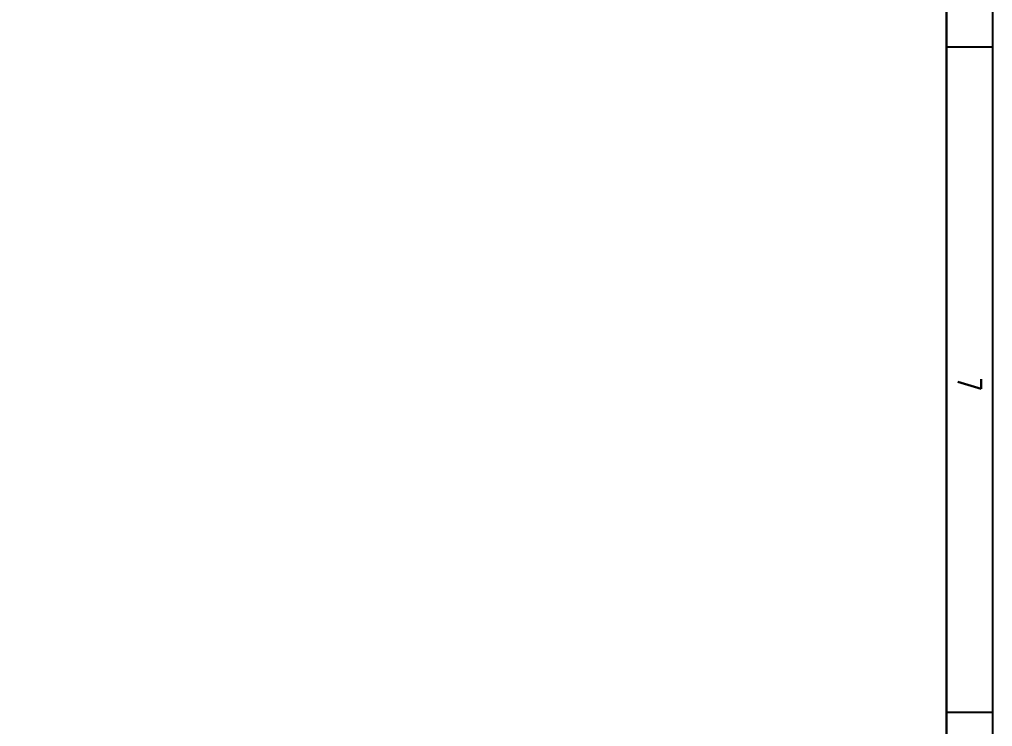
# Model space of a CAD drawing. Extents: x -6175 to -5334, y -8176 to -6987.
# Drawn here: x -5544.6 to -5333.6, y -8024.4 to -7871.1 of the extents above; entities that cross this region are included whole.
import ezdxf

# ---------------------------------------------------------------- set-up
doc = ezdxf.new("R2010")
doc.units = 0
doc.layers.get('0').update_dxf_attribs({"linetype": 'CONTINUOUS'})
doc.layers.add('内层矩形', color=1, linetype='CONTINUOUS')
doc.layers.add('外层矩形', color=1, linetype='CONTINUOUS')
doc.styles.add('HZbine', font='txt_____.ttf', dxfattribs={"width": 0.7, "bigfont": 'HZTXT'})

msp = doc.modelspace()

# ---------------------------------------------------------------- linework, layer by layer
at = {"color": 4, "flags": 128}
for points in [[(-5333.59, -6986.61), (-5333.59, -8175.61)], [(-5333.59, -7877.13), (-5343.59, -7877.13)], [(-5333.59, -8021.37), (-5343.59, -8021.37)]]:
    msp.add_lwpolyline(points, dxfattribs=at)
at = {"const_width": 0.5}
msp.add_lwpolyline([(-5343.59, -7011.61), (-5343.59, -8165.53), (-6164.59, -8165.53), (-6164.59, -7011.61)], close=True, dxfattribs=at)
at = {"layer": '内层矩形'}
msp.add_lwpolyline([(-6164.59, -7011.61), (-5343.59, -7011.61), (-5343.59, -8165.61), (-6164.59, -8165.53)], close=True, dxfattribs=at)
at = {"layer": '外层矩形'}
msp.add_lwpolyline([(-6174.59, -6986.61), (-5333.59, -6986.61), (-5333.59, -8175.61), (-6174.59, -8175.61)], close=True, dxfattribs=at)

# ---------------------------------------------------------------- texts
at = {"color": 0, "style": 'HZbine', "width": 0.7}
msp.add_text('7', height=5, rotation=270, dxfattribs=at).set_placement((-5341.09, -7948.67))

doc.saveas('drawing.dxf')
